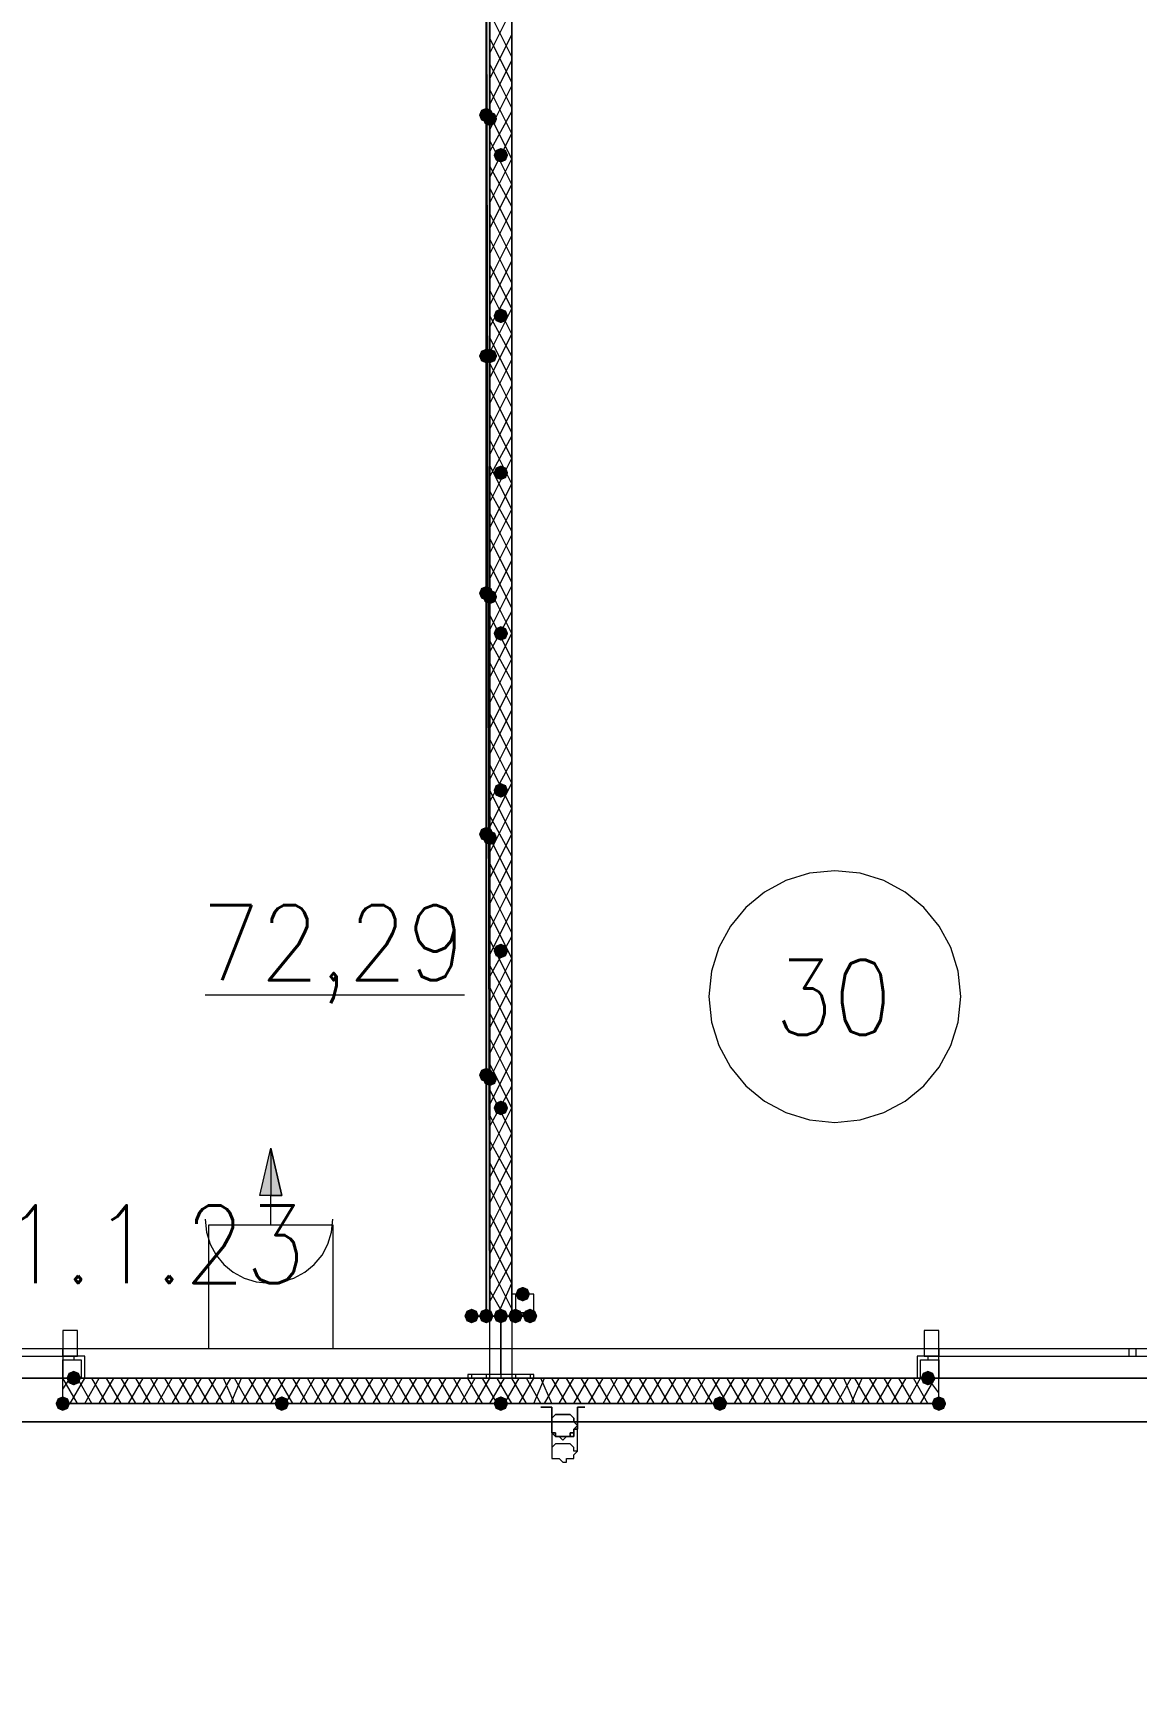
# Model space of a CAD drawing. Header units: millimetres. Extents: x 0 to 420, y 0 to 297.
# Drawn here: x 264.49 to 277.28, y 102.02 to 121.14 of the extents above; entities that cross this region are included whole.
import ezdxf

# ---------------------------------------------------------------- set-up
doc = ezdxf.new("R2010")
doc.units = ezdxf.units.MM
doc.styles.get("Standard").update_dxf_attribs({"font": 'STANDARD'})

msp = doc.modelspace()

# ---------------------------------------------------------------- hatches: boundary and pattern name
h = msp.add_hatch(color=7)
h.paths.add_polyline_path([(269.790333, 122.936), (269.748, 122.936), (269.790333, 106.256667)], flags=0)
h.paths.add_polyline_path([(269.748, 122.936), (269.790333, 106.256667), (269.748, 106.256667)], flags=0)
for color, points in [(254, [(269.832667, 120.184333), (269.807796, 120.124537), (269.748, 120.099667), (269.688204, 120.124537), (269.663333, 120.184333), (269.688204, 120.244129), (269.748, 120.269), (269.807796, 120.244129)]), (254, [(269.875, 120.142), (269.850129, 120.082204), (269.790333, 120.057333), (269.730537, 120.082204), (269.705667, 120.142), (269.730537, 120.201796), (269.790333, 120.226667), (269.850129, 120.201796)]), (7, [(270.002, 119.718667), (269.977129, 119.658871), (269.917333, 119.634), (269.857538, 119.658871), (269.832667, 119.718667), (269.857537, 119.778462), (269.917333, 119.803333), (269.977129, 119.778463)]), (7, [(270.002, 117.856), (269.977129, 117.796204), (269.917333, 117.771333), (269.857538, 117.796204), (269.832667, 117.856), (269.857537, 117.915796), (269.917333, 117.940667), (269.977129, 117.915796)]), (254, [(269.832667, 117.390333), (269.807796, 117.330537), (269.748, 117.305667), (269.688204, 117.330537), (269.663333, 117.390333), (269.688204, 117.450129), (269.748, 117.475), (269.807796, 117.450129)]), (254, [(269.875, 117.390333), (269.850129, 117.330537), (269.790333, 117.305667), (269.730537, 117.330537), (269.705667, 117.390333), (269.730537, 117.450129), (269.790333, 117.475), (269.850129, 117.450129)]), (7, [(270.002, 116.035667), (269.977129, 115.975871), (269.917333, 115.951), (269.857538, 115.975871), (269.832667, 116.035667), (269.857537, 116.095462), (269.917333, 116.120333), (269.977129, 116.095463)]), (254, [(269.832667, 114.638667), (269.807796, 114.578871), (269.748, 114.554), (269.688204, 114.578871), (269.663333, 114.638667), (269.688204, 114.698462), (269.748, 114.723333), (269.807796, 114.698463)]), (254, [(269.875, 114.596333), (269.850129, 114.536537), (269.790333, 114.511667), (269.730537, 114.536537), (269.705667, 114.596333), (269.730537, 114.656129), (269.790333, 114.681), (269.850129, 114.656129)]), (7, [(270.002, 114.173), (269.977129, 114.113204), (269.917333, 114.088333), (269.857538, 114.113204), (269.832667, 114.173), (269.857537, 114.232796), (269.917333, 114.257667), (269.977129, 114.232796)]), (7, [(270.002, 112.352667), (269.977129, 112.292871), (269.917333, 112.268), (269.857538, 112.292871), (269.832667, 112.352667), (269.857537, 112.412462), (269.917333, 112.437333), (269.977129, 112.412463)]), (254, [(269.832667, 111.844667), (269.807796, 111.784871), (269.748, 111.76), (269.688204, 111.784871), (269.663333, 111.844667), (269.688204, 111.904462), (269.748, 111.929333), (269.807796, 111.904463)]), (254, [(269.875, 111.802333), (269.850129, 111.742537), (269.790333, 111.717667), (269.730537, 111.742537), (269.705667, 111.802333), (269.730537, 111.862129), (269.790333, 111.887), (269.850129, 111.862129)]), (7, [(270.002, 110.49), (269.977129, 110.430204), (269.917333, 110.405333), (269.857538, 110.430204), (269.832667, 110.49), (269.857537, 110.549796), (269.917333, 110.574667), (269.977129, 110.549796)]), (254, [(269.832667, 109.050667), (269.807796, 108.990871), (269.748, 108.966), (269.688204, 108.990871), (269.663333, 109.050667), (269.688204, 109.110462), (269.748, 109.135333), (269.807796, 109.110463)]), (254, [(269.875, 109.008333), (269.850129, 108.948537), (269.790333, 108.923667), (269.730537, 108.948537), (269.705667, 109.008333), (269.730537, 109.068129), (269.790333, 109.093), (269.850129, 109.068129)]), (7, [(270.002, 108.669667), (269.977129, 108.609871), (269.917333, 108.585), (269.857538, 108.609871), (269.832667, 108.669667), (269.857537, 108.729462), (269.917333, 108.754333), (269.977129, 108.729463)]), (7, [(270.256, 106.510667), (270.231129, 106.450871), (270.171333, 106.426), (270.111538, 106.450871), (270.086667, 106.510667), (270.111537, 106.570462), (270.171333, 106.595333), (270.231129, 106.570463)]), (7, [(269.663333, 106.256667), (269.638462, 106.196871), (269.578667, 106.172), (269.518871, 106.196871), (269.494, 106.256667), (269.518871, 106.316462), (269.578667, 106.341333), (269.638462, 106.316463)]), (254, [(269.832667, 106.256667), (269.807796, 106.196871), (269.748, 106.172), (269.688204, 106.196871), (269.663333, 106.256667), (269.688204, 106.316462), (269.748, 106.341333), (269.807796, 106.316463)]), (7, [(269.832667, 106.256667), (269.807796, 106.196871), (269.748, 106.172), (269.688204, 106.196871), (269.663333, 106.256667), (269.688204, 106.316462), (269.748, 106.341333), (269.807796, 106.316463)]), (7, [(270.002, 106.256667), (269.977129, 106.196871), (269.917333, 106.172), (269.857538, 106.196871), (269.832667, 106.256667), (269.857537, 106.316462), (269.917333, 106.341333), (269.977129, 106.316463)]), (7, [(270.171333, 106.256667), (270.146462, 106.196871), (270.086667, 106.172), (270.026871, 106.196871), (270.002, 106.256667), (270.026871, 106.316462), (270.086667, 106.341333), (270.146462, 106.316463)]), (7, [(270.340667, 106.256667), (270.315796, 106.196871), (270.256, 106.172), (270.196204, 106.196871), (270.171333, 106.256667), (270.196204, 106.316462), (270.256, 106.341333), (270.315796, 106.316463)]), (7, [(265.049, 105.537), (265.024129, 105.477204), (264.964333, 105.452333), (264.904538, 105.477204), (264.879667, 105.537), (264.904537, 105.596796), (264.964333, 105.621667), (265.024129, 105.596796)]), (7, [(274.955, 105.537), (274.930129, 105.477204), (274.870333, 105.452333), (274.810538, 105.477204), (274.785667, 105.537), (274.810537, 105.596796), (274.870333, 105.621667), (274.930129, 105.596796)]), (254, [(264.922, 105.240667), (264.897129, 105.180871), (264.837333, 105.156), (264.777537, 105.180871), (264.752667, 105.240667), (264.777537, 105.300462), (264.837333, 105.325333), (264.897129, 105.300463)]), (254, [(267.462, 105.240667), (267.437129, 105.180871), (267.377333, 105.156), (267.317537, 105.180871), (267.292667, 105.240667), (267.317537, 105.300462), (267.377333, 105.325333), (267.437129, 105.300463)]), (254, [(267.462, 105.240667), (267.437129, 105.180871), (267.377333, 105.156), (267.317537, 105.180871), (267.292667, 105.240667), (267.317537, 105.300462), (267.377333, 105.325333), (267.437129, 105.300463)]), (254, [(270.002, 105.240667), (269.977129, 105.180871), (269.917333, 105.156), (269.857538, 105.180871), (269.832667, 105.240667), (269.857537, 105.300462), (269.917333, 105.325333), (269.977129, 105.300463)]), (254, [(270.002, 105.240667), (269.977129, 105.180871), (269.917333, 105.156), (269.857538, 105.180871), (269.832667, 105.240667), (269.857537, 105.300462), (269.917333, 105.325333), (269.977129, 105.300463)]), (254, [(270.002, 105.240667), (269.977129, 105.180871), (269.917333, 105.156), (269.857538, 105.180871), (269.832667, 105.240667), (269.857537, 105.300462), (269.917333, 105.325333), (269.977129, 105.300463)]), (254, [(270.002, 105.240667), (269.977129, 105.180871), (269.917333, 105.156), (269.857538, 105.180871), (269.832667, 105.240667), (269.857537, 105.300462), (269.917333, 105.325333), (269.977129, 105.300463)]), (254, [(272.542, 105.240667), (272.517129, 105.180871), (272.457333, 105.156), (272.397538, 105.180871), (272.372667, 105.240667), (272.397537, 105.300462), (272.457333, 105.325333), (272.517129, 105.300463)]), (254, [(272.542, 105.240667), (272.517129, 105.180871), (272.457333, 105.156), (272.397538, 105.180871), (272.372667, 105.240667), (272.397537, 105.300462), (272.457333, 105.325333), (272.517129, 105.300463)]), (254, [(275.082, 105.240667), (275.057129, 105.180871), (274.997333, 105.156), (274.937537, 105.180871), (274.912667, 105.240667), (274.937537, 105.300462), (274.997333, 105.325333), (275.057129, 105.300463)])]:
    msp.add_hatch(color=color).paths.add_polyline_path(points, flags=0)
h = msp.add_hatch(color=6)
h.paths.add_polyline_path([(267.377333, 107.653667), (267.250333, 108.204), (267.250333, 107.653667)], flags=0)
h.paths.add_polyline_path([(267.250333, 108.204), (267.250333, 107.653667), (267.123333, 107.653667)], flags=0)
h = msp.add_hatch(color=7)
h.paths.add_polyline_path([(264.837333, 105.240667), (269.917333, 105.240667)], flags=0)
h.paths.add_polyline_path([(269.917333, 105.240667), (264.837333, 105.240667)], flags=0)
h = msp.add_hatch(color=7)
h.paths.add_polyline_path([(269.917333, 105.240667), (274.997333, 105.240667)], flags=0)
h.paths.add_polyline_path([(274.997333, 105.240667), (269.917333, 105.240667)], flags=0)

# ---------------------------------------------------------------- linework, layer by layer
at = {"color": 7, "lineweight": 0}
for points in [[(100.922667, 105.029), (386.715, 105.029), (386.715, 222.715667), (100.922667, 222.715667)], [(269.790333, 105.537), (269.790333, 140.038667), (269.536333, 140.038667), (256.370667, 140.038667), (252.179667, 140.038667), (252.179667, 105.537)], [(270.044333, 105.537), (287.147, 105.537), (287.147, 140.038667), (286.935333, 140.038667), (273.769667, 140.038667), (270.044333, 140.038667)], [(269.790333, 122.936), (269.748, 122.936), (269.790333, 106.256667)], [(269.748, 122.936), (269.790333, 106.256667), (269.748, 106.256667)], [(269.790333, 106.256667), (269.790333, 122.936), (269.748, 122.936), (269.748, 106.256667)], [(269.790333, 106.256667), (269.790333, 122.936), (269.748, 122.936), (269.748, 106.256667)], [(269.790333, 122.936), (269.790333, 106.256667), (270.044333, 106.256667), (270.044333, 122.936)], [(270.298333, 106.510667), (270.086667, 106.510667), (270.086667, 106.299), (270.298333, 106.299), (270.298333, 106.510667), (270.044333, 106.510667), (270.044333, 106.256667), (270.298333, 106.256667)], [(264.837333, 106.087333), (264.837333, 105.791), (265.006667, 105.791), (265.006667, 106.087333)], [(270.298333, 106.256667), (269.536333, 106.256667), (269.917333, 106.256667), (269.917333, 105.579333), (269.536333, 105.579333), (269.536333, 105.537), (270.298333, 105.537), (270.298333, 105.579333), (269.917333, 105.579333), (269.917333, 106.256667)], [(274.828, 106.087333), (274.828, 105.791), (274.997333, 105.791), (274.997333, 106.087333)], [(257.598333, 105.791), (264.837333, 105.791), (264.837333, 105.875667), (257.598333, 105.875667)], [(265.091333, 105.791), (264.837333, 105.791), (264.837333, 105.537), (265.091333, 105.537)], [(265.049, 105.748667), (265.049, 105.537), (264.837333, 105.537), (264.837333, 105.748667)], [(274.997333, 105.791), (274.743333, 105.791), (274.743333, 105.537), (274.997333, 105.537)], [(274.997333, 105.748667), (274.997333, 105.537), (274.785667, 105.537), (274.785667, 105.748667)], [(274.997333, 105.791), (282.236333, 105.791), (282.236333, 105.875667), (274.997333, 105.875667)], [(277.198667, 105.791), (277.283333, 105.791), (277.283333, 105.875667), (277.198667, 105.875667)], [(264.837333, 105.240667), (269.917333, 105.240667)], [(269.917333, 105.240667), (264.837333, 105.240667)], [(264.837333, 105.240667), (269.917333, 105.240667)], [(264.837333, 105.240667), (269.917333, 105.240667)], [(269.917333, 105.240667), (274.997333, 105.240667)], [(274.997333, 105.240667), (269.917333, 105.240667)], [(274.997333, 105.240667), (269.917333, 105.240667)], [(274.997333, 105.240667), (269.917333, 105.240667)], [(270.383, 105.198333), (270.51, 105.198333), (270.51, 104.986667), (270.51, 104.944333), (270.51, 104.902), (270.552333, 104.859667), (270.594667, 104.859667), (270.637, 104.817333), (270.679333, 104.859667), (270.721667, 104.859667), (270.764, 104.859667), (270.764, 104.902), (270.764, 104.944333), (270.806333, 104.944333), (270.806333, 104.986667), (270.806333, 105.198333), (270.891, 105.198333), (270.806333, 105.198333), (270.806333, 104.986667), (270.806333, 104.944333), (270.764, 104.944333), (270.764, 104.902), (270.721667, 104.902), (270.721667, 104.859667), (270.679333, 104.859667), (270.637, 104.859667), (270.594667, 104.859667), (270.552333, 104.859667), (270.552333, 104.902), (270.51, 104.902), (270.51, 104.944333), (270.51, 104.986667), (270.51, 105.198333), (270.383, 105.198333), (270.51, 105.198333), (270.51, 104.986667), (270.51, 104.944333), (270.51, 104.902), (270.552333, 104.859667), (270.594667, 104.859667), (270.637, 104.817333), (270.679333, 104.859667), (270.721667, 104.859667), (270.764, 104.859667), (270.764, 104.902), (270.764, 104.944333), (270.806333, 104.944333), (270.806333, 104.986667), (270.806333, 105.198333), (270.891, 105.198333), (270.806333, 105.198333), (270.806333, 104.986667), (270.806333, 104.944333), (270.764, 104.944333), (270.764, 104.902), (270.721667, 104.902), (270.721667, 104.859667), (270.679333, 104.859667), (270.637, 104.859667), (270.594667, 104.859667), (270.552333, 104.859667), (270.552333, 104.902), (270.51, 104.902), (270.51, 104.944333), (270.51, 104.986667), (270.51, 105.198333), (270.383, 105.198333), (270.51, 105.198333), (270.51, 104.986667), (270.51, 104.944333), (270.51, 104.902), (270.552333, 104.902), (270.552333, 104.859667), (270.594667, 104.859667), (270.637, 104.859667), (270.679333, 104.859667), (270.721667, 104.859667), (270.721667, 104.902), (270.764, 104.902), (270.764, 104.944333), (270.806333, 104.944333), (270.806333, 104.986667), (270.806333, 105.198333), (270.891, 105.198333), (270.806333, 105.198333), (270.806333, 104.986667), (270.806333, 104.944333), (270.764, 104.944333), (270.764, 104.902), (270.764, 104.859667), (270.721667, 104.859667), (270.679333, 104.859667), (270.637, 104.817333), (270.594667, 104.859667), (270.552333, 104.859667), (270.51, 104.902), (270.51, 104.944333), (270.51, 104.986667), (270.51, 105.198333)], [(113.03, 96.435333), (374.65, 96.435333), (374.65, 105.029), (113.03, 105.029)], [(270.51, 104.986667), (270.51, 105.029), (270.51, 105.071333), (270.552333, 105.113667), (270.594667, 105.113667), (270.637, 105.113667), (270.679333, 105.113667), (270.721667, 105.113667), (270.764, 105.071333), (270.764, 105.029), (270.806333, 104.986667), (270.764, 104.944333), (270.764, 104.902), (270.721667, 104.902), (270.721667, 104.859667), (270.679333, 104.859667), (270.637, 104.859667), (270.594667, 104.859667), (270.552333, 104.859667), (270.552333, 104.902), (270.51, 104.902), (270.51, 104.944333), (270.51, 104.986667), (270.51, 104.944333), (270.51, 104.902), (270.552333, 104.902), (270.552333, 104.859667), (270.594667, 104.859667), (270.637, 104.859667), (270.679333, 104.859667), (270.721667, 104.859667), (270.721667, 104.902), (270.764, 104.902), (270.764, 104.944333), (270.806333, 104.986667), (270.764, 105.029), (270.764, 105.071333), (270.721667, 105.113667), (270.679333, 105.113667), (270.637, 105.113667), (270.594667, 105.113667), (270.552333, 105.113667), (270.51, 105.071333), (270.51, 105.029)], [(270.806333, 104.986667), (270.764, 105.029), (270.764, 105.071333), (270.721667, 105.113667), (270.679333, 105.113667), (270.637, 105.113667), (270.594667, 105.113667), (270.552333, 105.113667), (270.51, 105.071333), (270.51, 105.029), (270.51, 104.986667), (270.51, 104.944333), (270.51, 104.902), (270.552333, 104.902), (270.552333, 104.859667), (270.594667, 104.859667), (270.637, 104.859667), (270.679333, 104.859667), (270.721667, 104.859667), (270.721667, 104.902), (270.764, 104.902), (270.764, 104.944333)], [(270.51, 104.690333), (270.51, 104.648), (270.51, 104.605667), (270.552333, 104.605667), (270.594667, 104.605667), (270.637, 104.563333), (270.679333, 104.563333), (270.679333, 104.605667), (270.721667, 104.605667), (270.764, 104.605667), (270.764, 104.648), (270.806333, 104.690333), (270.764, 104.690333), (270.764, 104.732667), (270.721667, 104.775), (270.679333, 104.775), (270.637, 104.775), (270.594667, 104.775), (270.552333, 104.775), (270.51, 104.732667)]]:
    msp.add_lwpolyline(points, close=True, dxfattribs=at)
at = {"color": 6, "lineweight": 0}
for points in [[(134.704667, 221.869), (354.795667, 221.869), (367.411, 221.869), (367.411, 215.392), (376.851333, 215.392), (379.645333, 215.392), (379.645333, 191.135), (373.168333, 191.135), (373.168333, 163.872333), (372.999, 163.872333), (373.168333, 163.872333), (373.168333, 127.973667), (379.941667, 127.973667), (379.941667, 112.352667), (375.369667, 112.352667), (368.257667, 112.352667), (368.257667, 105.875667), (266.530667, 105.875667), (120.734667, 105.875667)], [(267.250333, 107.315), (267.250333, 107.653667), (267.123333, 107.653667), (267.250333, 108.204), (267.377333, 107.653667), (267.250333, 107.653667)], [(266.488333, 107.3785), (266.503384, 107.229196), (266.546552, 107.090134), (266.614856, 106.964293), (266.705318, 106.854651), (266.814959, 106.764189), (266.940801, 106.695885), (267.079863, 106.652718), (267.229167, 106.637667), (267.378471, 106.652718), (267.517533, 106.695885), (267.643374, 106.764189), (267.753015, 106.854651), (267.843477, 106.964293), (267.911782, 107.090134), (267.954949, 107.229196), (267.97, 107.3785)]]:
    msp.add_lwpolyline(points, dxfattribs=at)
at = {"color": 7, "lineweight": 0}
for points in [[(269.790333, 122.936), (269.790333, 106.256667), (269.748, 122.936), (269.748, 106.256667)], [(269.790333, 120.904), (270.044333, 121.412)], [(270.044333, 120.861667), (269.790333, 121.369667)], [(269.790333, 120.607667), (270.044333, 121.115667)], [(270.044333, 120.565333), (269.790333, 121.073333)], [(269.790333, 120.311333), (270.044333, 120.819333)], [(270.044333, 120.269), (269.790333, 120.777)], [(269.790333, 120.015), (270.044333, 120.523)], [(270.044333, 119.972667), (269.790333, 120.480667)], [(269.790333, 119.761), (270.044333, 120.226667)], [(270.044333, 119.676333), (269.790333, 120.184333)], [(269.790333, 119.464667), (270.044333, 119.972667)], [(270.044333, 119.38), (269.790333, 119.888)], [(269.790333, 119.168333), (270.044333, 119.676333)], [(270.044333, 119.126), (269.790333, 119.591667)], [(269.790333, 118.872), (270.044333, 119.38)], [(270.044333, 118.829667), (269.790333, 119.337667)], [(269.790333, 118.575667), (270.044333, 119.083667)], [(270.044333, 118.533333), (269.790333, 119.041333)], [(269.790333, 118.279333), (270.044333, 118.787333)], [(270.044333, 118.237), (269.790333, 118.745)], [(269.790333, 117.983), (270.044333, 118.491)], [(270.044333, 117.940667), (269.790333, 118.448667)], [(269.790333, 117.729), (270.044333, 118.194667)], [(270.044333, 117.644333), (269.790333, 118.152333)], [(269.790333, 117.432667), (270.044333, 117.940667)], [(270.044333, 117.390333), (269.790333, 117.856)], [(269.790333, 117.136333), (270.044333, 117.644333)], [(270.044333, 117.094), (269.790333, 117.602)], [(269.790333, 116.84), (270.044333, 117.348)], [(270.044333, 116.797667), (269.790333, 117.305667)], [(269.790333, 116.543667), (270.044333, 117.051667)], [(270.044333, 116.501333), (269.790333, 117.009333)], [(269.790333, 116.247333), (270.044333, 116.755333)], [(270.044333, 116.205), (269.790333, 116.713)], [(269.790333, 115.993333), (270.044333, 116.459)], [(270.044333, 115.908667), (269.790333, 116.416667)], [(269.790333, 115.697), (270.044333, 116.205)], [(270.044333, 115.612333), (269.790333, 116.120333)], [(269.790333, 115.400667), (270.044333, 115.908667)], [(270.044333, 115.358333), (269.790333, 115.824)], [(269.790333, 115.104333), (270.044333, 115.612333)], [(270.044333, 115.062), (269.790333, 115.57)], [(269.790333, 114.808), (270.044333, 115.316)], [(270.044333, 114.765667), (269.790333, 115.273667)], [(269.790333, 114.511667), (270.044333, 115.019667)], [(270.044333, 114.469333), (269.790333, 114.977333)], [(269.790333, 114.215333), (270.044333, 114.723333)], [(270.044333, 114.173), (269.790333, 114.681)], [(269.790333, 113.961333), (270.044333, 114.427)], [(270.044333, 113.876667), (269.790333, 114.384667)], [(269.790333, 113.665), (270.044333, 114.173)], [(270.044333, 113.622667), (269.790333, 114.088333)], [(269.790333, 113.368667), (270.044333, 113.876667)], [(270.044333, 113.326333), (269.790333, 113.834333)], [(269.790333, 113.072333), (270.044333, 113.580333)], [(270.044333, 113.03), (269.790333, 113.538)], [(269.790333, 112.776), (270.044333, 113.284)], [(270.044333, 112.733667), (269.790333, 113.241667)], [(269.790333, 112.479667), (270.044333, 112.987667)], [(270.044333, 112.437333), (269.790333, 112.945333)], [(269.790333, 112.225667), (270.044333, 112.691333)], [(270.044333, 112.141), (269.790333, 112.649)], [(269.790333, 111.929333), (270.044333, 112.437333)], [(270.044333, 111.844667), (269.790333, 112.352667)], [(269.790333, 111.633), (270.044333, 112.141)], [(270.044333, 111.590667), (269.790333, 112.056333)], [(269.790333, 111.336667), (270.044333, 111.844667)], [(270.044333, 111.294333), (269.790333, 111.802333)], [(269.790333, 111.040333), (270.044333, 111.548333)], [(270.044333, 110.998), (269.790333, 111.506)], [(269.790333, 110.744), (270.044333, 111.252)], [(275.251333, 109.960833), (275.221661, 110.255177), (275.136561, 110.529329), (275.001905, 110.777416), (274.823566, 110.993566), (274.607416, 111.171905), (274.359329, 111.306561), (274.085177, 111.391661), (273.790833, 111.421333), (273.49649, 111.391661), (273.222338, 111.306561), (272.974251, 111.171905), (272.758101, 110.993566), (272.579762, 110.777416), (272.445106, 110.529329), (272.360005, 110.255177), (272.330333, 109.960833)], [(270.044333, 110.701667), (269.790333, 111.209667)], [(269.790333, 110.447667), (270.044333, 110.955667)], [(270.044333, 110.405333), (269.790333, 110.913333)], [(269.790333, 110.193667), (270.044333, 110.659333)], [(270.044333, 110.109), (269.790333, 110.617)], [(269.790333, 109.897333), (270.044333, 110.405333)], [(270.044333, 109.855), (269.790333, 110.320667)], [(269.790333, 109.601), (270.044333, 110.109)], [(266.488333, 109.982), (269.494, 109.982)], [(270.044333, 109.558667), (269.790333, 110.066667)], [(272.330333, 109.960833), (272.360005, 109.66649), (272.445106, 109.392338), (272.579762, 109.144251), (272.758101, 108.928101), (272.974251, 108.749762), (273.222338, 108.615106), (273.49649, 108.530005), (273.790833, 108.500333), (274.085177, 108.530005), (274.359329, 108.615106), (274.607416, 108.749762), (274.823566, 108.928101), (275.001905, 109.144251), (275.136561, 109.392338), (275.221661, 109.66649), (275.251333, 109.960833)], [(269.790333, 109.304667), (270.044333, 109.812667)], [(270.044333, 109.262333), (269.790333, 109.770333)], [(269.790333, 109.008333), (270.044333, 109.516333)], [(270.044333, 108.966), (269.790333, 109.474)], [(269.790333, 108.712), (270.044333, 109.22)], [(270.044333, 108.669667), (269.790333, 109.177667)], [(269.790333, 108.458), (270.044333, 108.923667)], [(270.044333, 108.373333), (269.790333, 108.881333)], [(269.790333, 108.161667), (270.044333, 108.669667)], [(270.044333, 108.077), (269.790333, 108.585)], [(269.790333, 107.865333), (270.044333, 108.373333)], [(270.044333, 107.823), (269.790333, 108.288667)], [(269.790333, 107.569), (270.044333, 108.077)], [(270.044333, 107.526667), (269.790333, 108.034667)], [(269.790333, 107.272667), (270.044333, 107.780667)], [(270.044333, 107.230333), (269.790333, 107.738333)], [(269.790333, 106.976333), (270.044333, 107.484333)], [(270.044333, 106.934), (269.790333, 107.442)], [(269.790333, 106.68), (270.044333, 107.188)], [(270.044333, 106.637667), (269.790333, 107.145667)], [(269.790333, 106.426), (270.044333, 106.891667)], [(270.044333, 106.341333), (269.790333, 106.849333)], [(269.959667, 106.256667), (269.790333, 106.553)], [(269.875, 106.256667), (270.044333, 106.637667)], [(269.790333, 106.256667), (269.790333, 106.299)], [(270.044333, 106.256667), (270.044333, 106.341333)], [(270.171333, 106.299), (270.171333, 106.256667)], [(269.917333, 106.256667), (269.917333, 105.537)], [(261.239, 105.791), (264.837333, 105.791), (264.837333, 105.664)], [(264.964333, 105.791), (264.964333, 105.748667)], [(274.870333, 105.791), (274.870333, 105.748667)], [(274.997333, 105.664), (274.997333, 105.791), (278.595667, 105.791)], [(264.837333, 105.664), (264.837333, 105.537), (261.239, 105.537)], [(264.837333, 105.41), (264.922, 105.537)], [(265.006667, 105.240667), (264.837333, 105.537)], [(264.837333, 105.240667), (264.837333, 105.537)], [(264.837333, 105.240667), (264.837333, 105.537)], [(264.922, 105.240667), (265.091333, 105.537)], [(265.176, 105.240667), (265.006667, 105.537)], [(274.828, 105.537), (265.006667, 105.537)], [(265.091333, 105.240667), (265.260667, 105.537)], [(265.345333, 105.240667), (265.176, 105.537)], [(265.260667, 105.240667), (265.43, 105.537)], [(265.514667, 105.240667), (265.345333, 105.537)], [(265.43, 105.240667), (265.599333, 105.537)], [(265.684, 105.240667), (265.514667, 105.537)], [(265.599333, 105.240667), (265.768667, 105.537)], [(265.853333, 105.240667), (265.684, 105.537)], [(265.768667, 105.240667), (265.938, 105.537)], [(266.022667, 105.240667), (265.853333, 105.537)], [(265.938, 105.240667), (266.107333, 105.537)], [(266.192, 105.240667), (266.022667, 105.537)], [(266.107333, 105.240667), (266.276667, 105.537)], [(266.361333, 105.240667), (266.192, 105.537)], [(266.276667, 105.240667), (266.446, 105.537)], [(266.530667, 105.240667), (266.361333, 105.537)], [(266.446, 105.240667), (266.615333, 105.537)], [(266.7, 105.240667), (266.530667, 105.537)], [(266.615333, 105.240667), (266.784667, 105.537)], [(266.827, 105.240667), (266.7, 105.537)], [(266.784667, 105.240667), (266.911667, 105.537)], [(266.996333, 105.240667), (266.827, 105.537)], [(266.911667, 105.240667), (267.081, 105.537)], [(267.165667, 105.240667), (266.996333, 105.537)], [(267.081, 105.240667), (267.250333, 105.537)], [(267.335, 105.240667), (267.165667, 105.537)], [(267.250333, 105.240667), (267.419667, 105.537)], [(267.504333, 105.240667), (267.335, 105.537)], [(267.419667, 105.240667), (267.589, 105.537)], [(267.673667, 105.240667), (267.504333, 105.537)], [(267.589, 105.240667), (267.758333, 105.537)], [(267.843, 105.240667), (267.673667, 105.537)], [(267.758333, 105.240667), (267.927667, 105.537)], [(268.012333, 105.240667), (267.843, 105.537)], [(267.927667, 105.240667), (268.097, 105.537)], [(268.181667, 105.240667), (268.012333, 105.537)], [(268.097, 105.240667), (268.266333, 105.537)], [(268.351, 105.240667), (268.181667, 105.537)], [(268.266333, 105.240667), (268.435667, 105.537)], [(268.520333, 105.240667), (268.351, 105.537)], [(268.435667, 105.240667), (268.605, 105.537)], [(268.689667, 105.240667), (268.520333, 105.537)], [(268.605, 105.240667), (268.774333, 105.537)], [(268.859, 105.240667), (268.689667, 105.537)], [(268.774333, 105.240667), (268.943667, 105.537)], [(269.028333, 105.240667), (268.859, 105.537)], [(268.943667, 105.240667), (269.113, 105.537)], [(269.197667, 105.240667), (269.028333, 105.537)], [(269.113, 105.240667), (269.282333, 105.537)], [(269.367, 105.240667), (269.197667, 105.537)], [(269.282333, 105.240667), (269.451667, 105.537)], [(269.536333, 105.240667), (269.367, 105.537)], [(269.451667, 105.240667), (269.621, 105.537)], [(269.705667, 105.240667), (269.536333, 105.537)], [(269.578667, 105.579333), (269.578667, 105.537)], [(269.621, 105.240667), (269.790333, 105.537)], [(269.875, 105.240667), (269.705667, 105.537)], [(269.748, 105.579333), (269.748, 105.537)], [(269.790333, 105.240667), (269.959667, 105.537)], [(270.044333, 105.240667), (269.875, 105.537)], [(269.959667, 105.240667), (270.129, 105.537)], [(270.213667, 105.240667), (270.044333, 105.537)], [(270.086667, 105.579333), (270.086667, 105.537)], [(270.129, 105.240667), (270.298333, 105.537)], [(270.383, 105.240667), (270.213667, 105.537)], [(270.256, 105.579333), (270.256, 105.537)], [(270.298333, 105.240667), (270.425333, 105.537)], [(270.51, 105.240667), (270.383, 105.537)], [(270.425333, 105.240667), (270.594667, 105.537)], [(270.679333, 105.240667), (270.51, 105.537)], [(270.594667, 105.240667), (270.764, 105.537)], [(270.848667, 105.240667), (270.679333, 105.537)], [(270.764, 105.240667), (270.933333, 105.537)], [(271.018, 105.240667), (270.848667, 105.537)], [(270.933333, 105.240667), (271.102667, 105.537)], [(271.187333, 105.240667), (271.018, 105.537)], [(271.102667, 105.240667), (271.272, 105.537)], [(271.356667, 105.240667), (271.187333, 105.537)], [(271.272, 105.240667), (271.441333, 105.537)], [(271.526, 105.240667), (271.356667, 105.537)], [(271.441333, 105.240667), (271.610667, 105.537)], [(271.695333, 105.240667), (271.526, 105.537)], [(271.610667, 105.240667), (271.78, 105.537)], [(271.864667, 105.240667), (271.695333, 105.537)], [(271.78, 105.240667), (271.949333, 105.537)], [(272.034, 105.240667), (271.864667, 105.537)], [(271.949333, 105.240667), (272.118667, 105.537)], [(272.203333, 105.240667), (272.034, 105.537)], [(272.118667, 105.240667), (272.288, 105.537)], [(272.372667, 105.240667), (272.203333, 105.537)], [(272.288, 105.240667), (272.457333, 105.537)], [(272.542, 105.240667), (272.372667, 105.537)], [(272.457333, 105.240667), (272.626667, 105.537)], [(272.711333, 105.240667), (272.542, 105.537)], [(272.626667, 105.240667), (272.796, 105.537)], [(272.880667, 105.240667), (272.711333, 105.537)], [(272.796, 105.240667), (272.965333, 105.537)], [(273.05, 105.240667), (272.880667, 105.537)], [(272.965333, 105.240667), (273.134667, 105.537)], [(273.219333, 105.240667), (273.05, 105.537)], [(273.134667, 105.240667), (273.304, 105.537)], [(273.388667, 105.240667), (273.219333, 105.537)], [(273.304, 105.240667), (273.473333, 105.537)], [(273.558, 105.240667), (273.388667, 105.537)], [(273.473333, 105.240667), (273.642667, 105.537)], [(273.727333, 105.240667), (273.558, 105.537)], [(273.642667, 105.240667), (273.812, 105.537)], [(273.896667, 105.240667), (273.727333, 105.537)], [(273.812, 105.240667), (273.981333, 105.537)], [(274.023667, 105.240667), (273.896667, 105.537)], [(273.981333, 105.240667), (274.108333, 105.537)], [(274.193, 105.240667), (274.023667, 105.537)], [(274.108333, 105.240667), (274.277667, 105.537)], [(274.362333, 105.240667), (274.193, 105.537)], [(274.277667, 105.240667), (274.447, 105.537)], [(274.531667, 105.240667), (274.362333, 105.537)], [(274.447, 105.240667), (274.616333, 105.537)], [(274.701, 105.240667), (274.531667, 105.537)], [(274.616333, 105.240667), (274.785667, 105.537)], [(274.870333, 105.240667), (274.701, 105.537)], [(274.785667, 105.240667), (274.955, 105.537)], [(274.997333, 105.367667), (274.870333, 105.537)], [(278.595667, 105.537), (274.997333, 105.537), (274.997333, 105.664)], [(274.997333, 105.240667), (274.997333, 105.537)], [(274.997333, 105.240667), (274.997333, 105.537)], [(264.837333, 105.240667), (269.917333, 105.240667), (264.837333, 105.240667), (269.917333, 105.240667)], [(264.837333, 105.240667), (274.997333, 105.240667)], [(274.997333, 105.240667), (269.917333, 105.240667), (274.997333, 105.240667), (269.917333, 105.240667)], [(274.955, 105.240667), (274.997333, 105.283)], [(270.51, 104.986667), (270.51, 104.690333)], [(270.806333, 104.690333), (270.806333, 104.986667)]]:
    msp.add_lwpolyline(points, dxfattribs=at)
at = {"color": 6, "lineweight": 0}
for points in [[(267.250333, 108.204), (267.250333, 107.653667), (267.123333, 107.653667)], [(267.377333, 107.653667), (267.250333, 108.204), (267.250333, 107.653667)], [(266.530667, 105.875667), (266.530667, 107.315), (267.97, 107.315), (267.97, 105.875667)]]:
    msp.add_lwpolyline(points, close=True, dxfattribs=at)

# ---------------------------------------------------------------- texts
at = {"color": 7, "attachment_point": 1}
for s, insert, char_height, width in [('72,29', (266.445993, 111.023362), 0.872032, 2.76143467), ('30', (273.09234, 110.388362), 0.872032, 1.06581689), ('BTS1.1.23', (262.127997, 107.53923), 0.90157, 5.10889648)]:
    msp.add_mtext(s, dxfattribs=dict(at, insert=insert, char_height=char_height, width=width))

doc.saveas('drawing.dxf')
